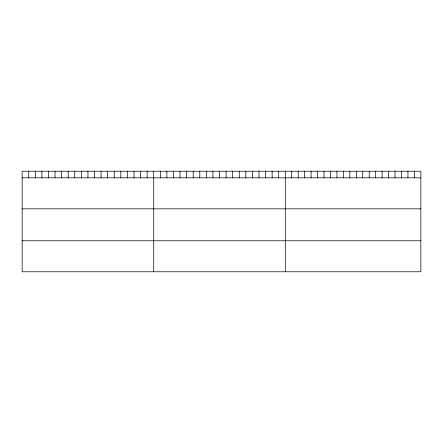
<?xml version="1.0" encoding="UTF-8"?>
<svg xmlns="http://www.w3.org/2000/svg" width="443" height="443" viewBox="0 0 443 443"><rect width="100%" height="100%" fill="white"/><g stroke="black" fill="none" stroke-linecap="round" stroke-linejoin="round"><path stroke-width="0.66" d="M420.85 177.831L420.85 271.775L22.15 271.775L22.15 171.225L420.85 171.225L420.85 177.831L22.15 177.831M22.15 208.83L420.85 208.83M22.15 240.77L420.85 240.77M414.393 171.225L414.393 177.831M407.942 171.225L407.942 177.831M401.485 171.225L401.485 177.831M395.029 171.225L395.029 177.831M388.572 171.225L388.572 177.831M382.121 171.225L382.121 177.831M375.664 171.225L375.664 177.831M369.207 171.225L369.207 177.831M362.756 171.225L362.756 177.831M356.299 171.225L356.299 177.831M349.843 171.225L349.843 177.831M343.386 171.225L343.386 177.831M336.935 171.225L336.935 177.831M330.478 171.225L330.478 177.831M324.021 171.225L324.021 177.831M317.57 171.225L317.57 177.831M311.113 171.225L311.113 177.831M304.657 171.225L304.657 177.831M298.2 171.225L298.2 177.831M291.749 171.225L291.749 177.831M285.292 171.225L285.292 271.775M278.713 171.225L278.713 177.831M272.135 171.225L272.135 177.831M265.556 171.225L265.556 177.831M258.978 171.225L258.978 177.831M252.399 171.225L252.399 177.831M245.821 171.225L245.821 177.831M239.242 171.225L239.242 177.831M232.664 171.225L232.664 177.831M226.085 171.225L226.085 177.831M219.506 171.225L219.506 177.831M212.928 171.225L212.928 177.831M206.349 171.225L206.349 177.831M199.771 171.225L199.771 177.831M193.192 171.225L193.192 177.831M186.614 171.225L186.614 177.831M180.035 171.225L180.035 177.831M173.457 171.225L173.457 177.831M166.878 171.225L166.878 177.831M160.3 171.225L160.3 177.831M153.721 171.225L153.721 271.775M147.142 171.225L147.142 177.831M140.564 171.225L140.564 177.831M133.985 171.225L133.985 177.831M127.407 171.225L127.407 177.831M120.828 171.225L120.828 177.831M114.25 171.225L114.25 177.831M107.671 171.225L107.671 177.831M101.093 171.225L101.093 177.831M94.514 171.225L94.514 177.831M87.936 171.225L87.936 177.831M81.357 171.225L81.357 177.831M74.778 171.225L74.778 177.831M68.2 171.225L68.2 177.831M61.621 171.225L61.621 177.831M55.043 171.225L55.043 177.831M48.464 171.225L48.464 177.831M41.886 171.225L41.886 177.831M35.307 171.225L35.307 177.831M28.729 171.225L28.729 177.831"/></g></svg>
